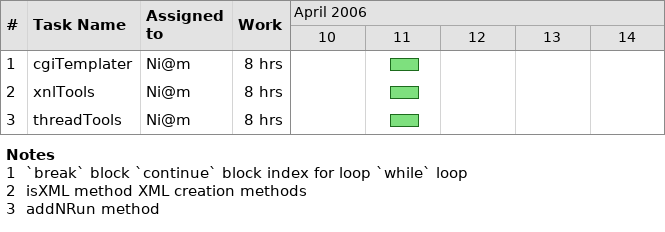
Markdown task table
| ID | Task | Start | Finish | Resources | Work (h) |
|---|---|---|---|---|---|
| 1 | cgiTemplater | 2006-04-11 | 2006-04-11 | Ni@m | 8 |
| 2 | xnlTools | 2006-04-11 | 2006-04-11 | Ni@m | 8 |
| 3 | threadTools | 2006-04-11 | 2006-04-11 | Ni@m | 8 |

Notes
- 1: `break` block `continue` block index for loop `while` loop
- 2: isXML method XML creation methods
- 3: addNRun method
